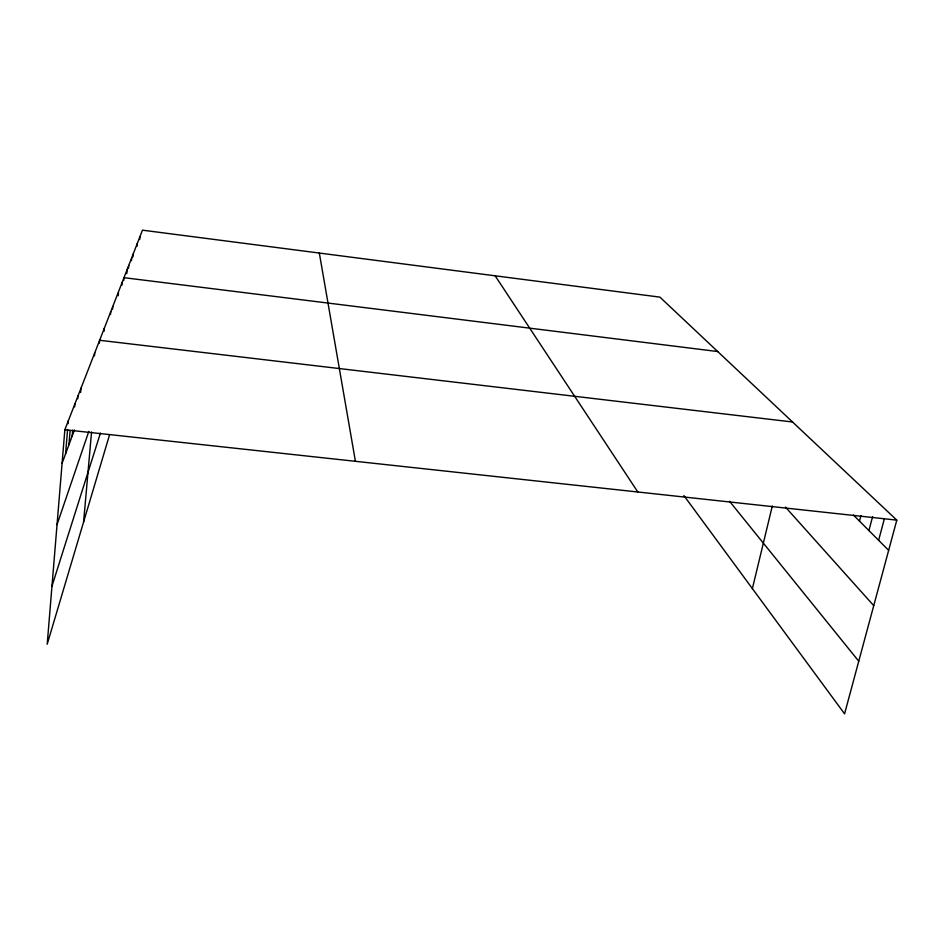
<?xml version="1.0" encoding="UTF-8"?>
<svg xmlns="http://www.w3.org/2000/svg" width="944" height="944" viewBox="0 0 944 944"><rect width="100%" height="100%" fill="white"/><g stroke="black" fill="none" stroke-linecap="round" stroke-linejoin="round"><path stroke-width="1.42" d="M683.881 495.565L844.573 713.829L896.8 520.132L659.891 297.124L142.461 230.171L64.853 429.732L47.2 644.221L109.48 435.054M65.573 453.875L67.602 429.461M68.074 423.714L68.31 420.835M68.936 444.789L70.116 430.641M72.181 436.01L72.676 430.181M74.635 406.876L74.883 403.961M77.75 398.816L77.998 395.949M80.653 392.433L81.007 388.185M94.459 355.841L94.719 352.938M83.615 521.914L91.556 431.963M99.391 343.109L99.639 340.288L792.559 421.992M104.017 331.261L104.277 328.37M110.507 314.482L110.755 311.697M112.537 309.349L112.796 306.446M118.224 295.696L118.484 292.9M121.977 285.064L122.248 282.162M123.723 280.533L123.994 277.678L717.723 351.546M126.803 273.63L127.192 269.429M128.478 268.226L128.738 265.453M131.464 260.65L131.735 257.759M132.915 256.898L133.175 254.042M137.069 246.136L137.328 243.375M139.677 239.528L139.948 236.637M752.38 588.608L772.31 505.984M859.5 521.135L860.94 515.613M868.917 530.563L872.61 516.569M878.628 540.298L884.304 519.011M51.979 586.13L100.442 433.084M57.041 524.64L88.819 431.337M62.092 463.292L74.423 429.945M64.853 429.732L896.8 520.132M853.423 515.046L888.658 550.34M785.491 507.105L873.743 605.659M729.559 501.288L858.757 661.225M495.14 275.801L637.814 491.989M319.332 253.051L355.416 461.297"/></g></svg>
